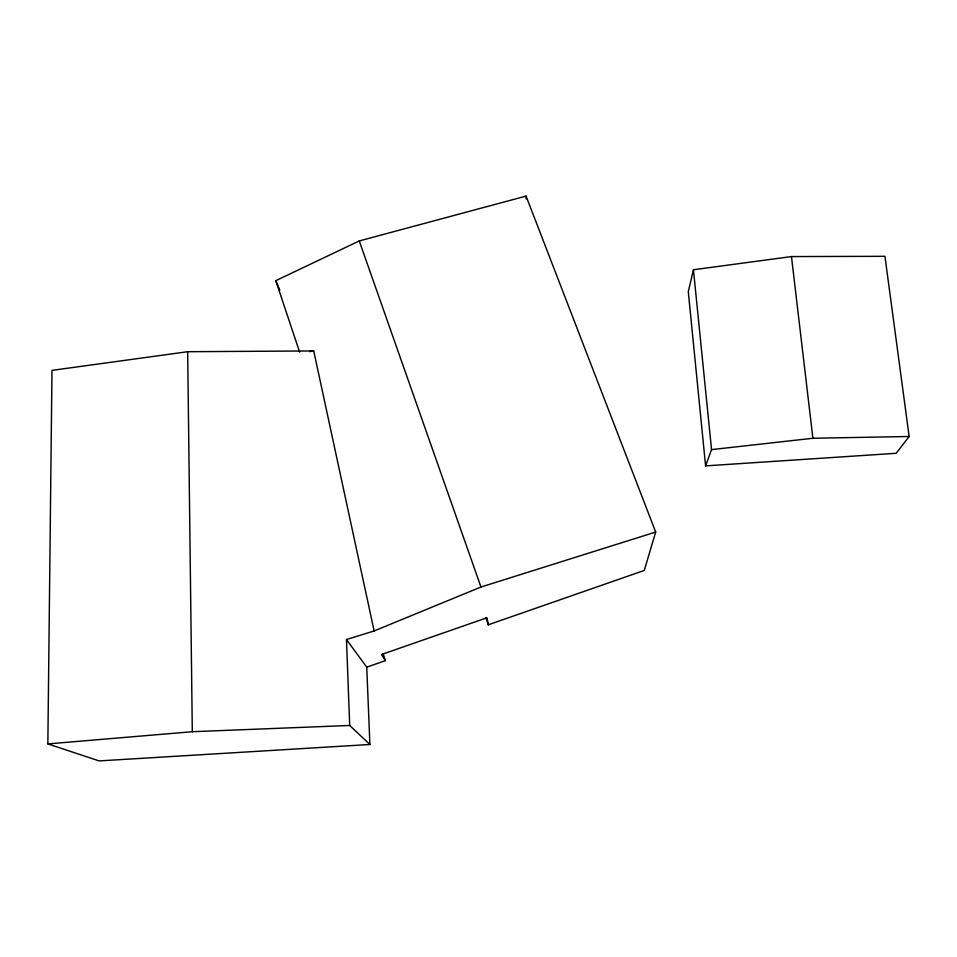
<?xml version="1.0" encoding="UTF-8"?>
<svg xmlns="http://www.w3.org/2000/svg" width="957" height="957" viewBox="0 0 957 957"><rect width="100%" height="100%" fill="white"/><g stroke="black" fill="none" stroke-linecap="round" stroke-linejoin="round"><path stroke-width="1.44" d="M47.85 743.912L51.989 370.371L187.668 351.709L313.717 350.932L374.127 630.95L346.47 639.539L349.7 725.466L369.904 744.486L99.169 760.911L47.85 743.912L192.309 731.71L349.7 725.466M693.442 269.754L688.286 291.729L705.596 465.88L896.135 453.295L909.15 436.5L884.938 256.309L791.463 256.572L693.442 269.754L711.541 449.623L705.596 465.88M299.613 352.104L275.783 280.676L359.258 240.937L526.063 196.089L655.689 532.044L644.276 570.432L488.333 624.777L485.917 617.875M374.127 630.95L480.964 587.024L655.689 532.044M346.47 639.539L366.746 667.149L385.408 660.641L383.099 653.691M309.601 351.626L313.717 350.932M711.541 449.623L812.9 438.258L909.15 436.5M385.408 660.641L381.484 654.516L486.969 617.767L488.333 624.777M275.783 280.676L279.851 290.222M359.258 240.937L480.964 587.024M791.463 256.572L812.9 438.258M366.746 667.149L369.904 744.486M526.063 196.089L526.135 198.996M187.668 351.709L192.309 731.71"/></g></svg>
